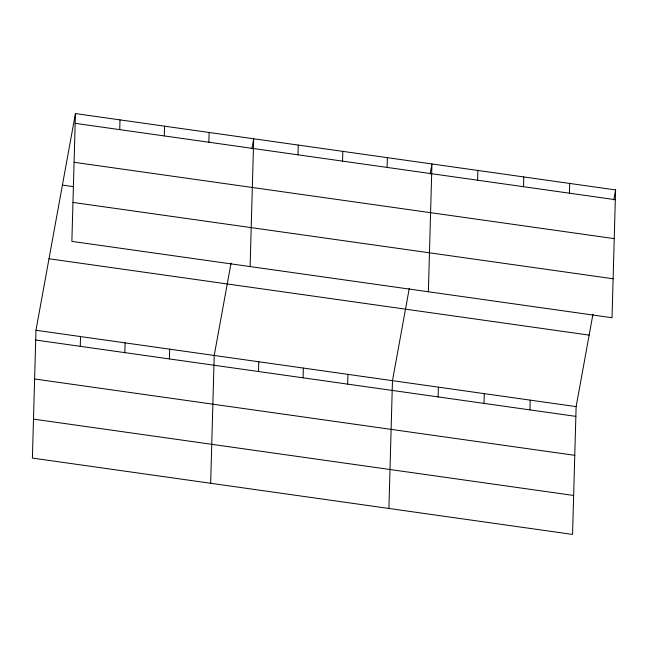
<?xml version="1.0" encoding="UTF-8"?>
<svg xmlns="http://www.w3.org/2000/svg" width="648" height="648" viewBox="0 0 648 648"><rect width="100%" height="100%" fill="white"/><g stroke="black" fill="none" stroke-linecap="round" stroke-linejoin="round"><path stroke-width="0.97" d="M75.443 113.578L71.871 241.38L612.028 317.731L615.6 189.921L75.443 113.578L35.972 330.269L32.4 458.079L572.557 534.422L576.129 406.62L592.961 314.199M80.263 346.332L80.53 336.571M119.734 129.632L120.002 119.872M124.821 352.625L125.096 342.873M164.292 135.926L164.568 126.174M169.387 358.927L169.663 349.167M208.859 142.228L209.126 132.467M210.657 483.27L214.221 355.469L231.053 263.048M250.12 266.571L253.692 138.769L251.886 148.7M258.512 371.523L258.787 361.762M297.983 154.823L298.258 145.071M303.078 377.825L303.353 368.064M342.549 161.125L342.816 151.365M347.644 384.118L347.911 374.366M387.107 167.427L387.383 157.667M388.905 508.469L392.477 380.66L409.309 288.247M428.377 291.77L431.949 163.968L430.134 173.899M438.113 396.908L438.388 387.148M477.584 180.209L477.86 170.456M484.032 403.396L484.299 393.644M523.503 186.705L523.77 176.945M529.942 409.892L530.218 400.132M569.414 193.193L569.689 183.433M613.794 199.859L615.6 189.921M75.168 123.331L615.325 199.681M74.083 162.292L614.239 238.634M62.419 185.085L73.305 186.624M72.957 202.427L613.121 278.77M48.997 258.763L589.154 335.113M35.972 330.269L576.129 406.62M35.697 340.03L575.861 416.38M34.611 378.983L574.768 455.333M33.485 419.118L573.65 495.469"/></g></svg>
